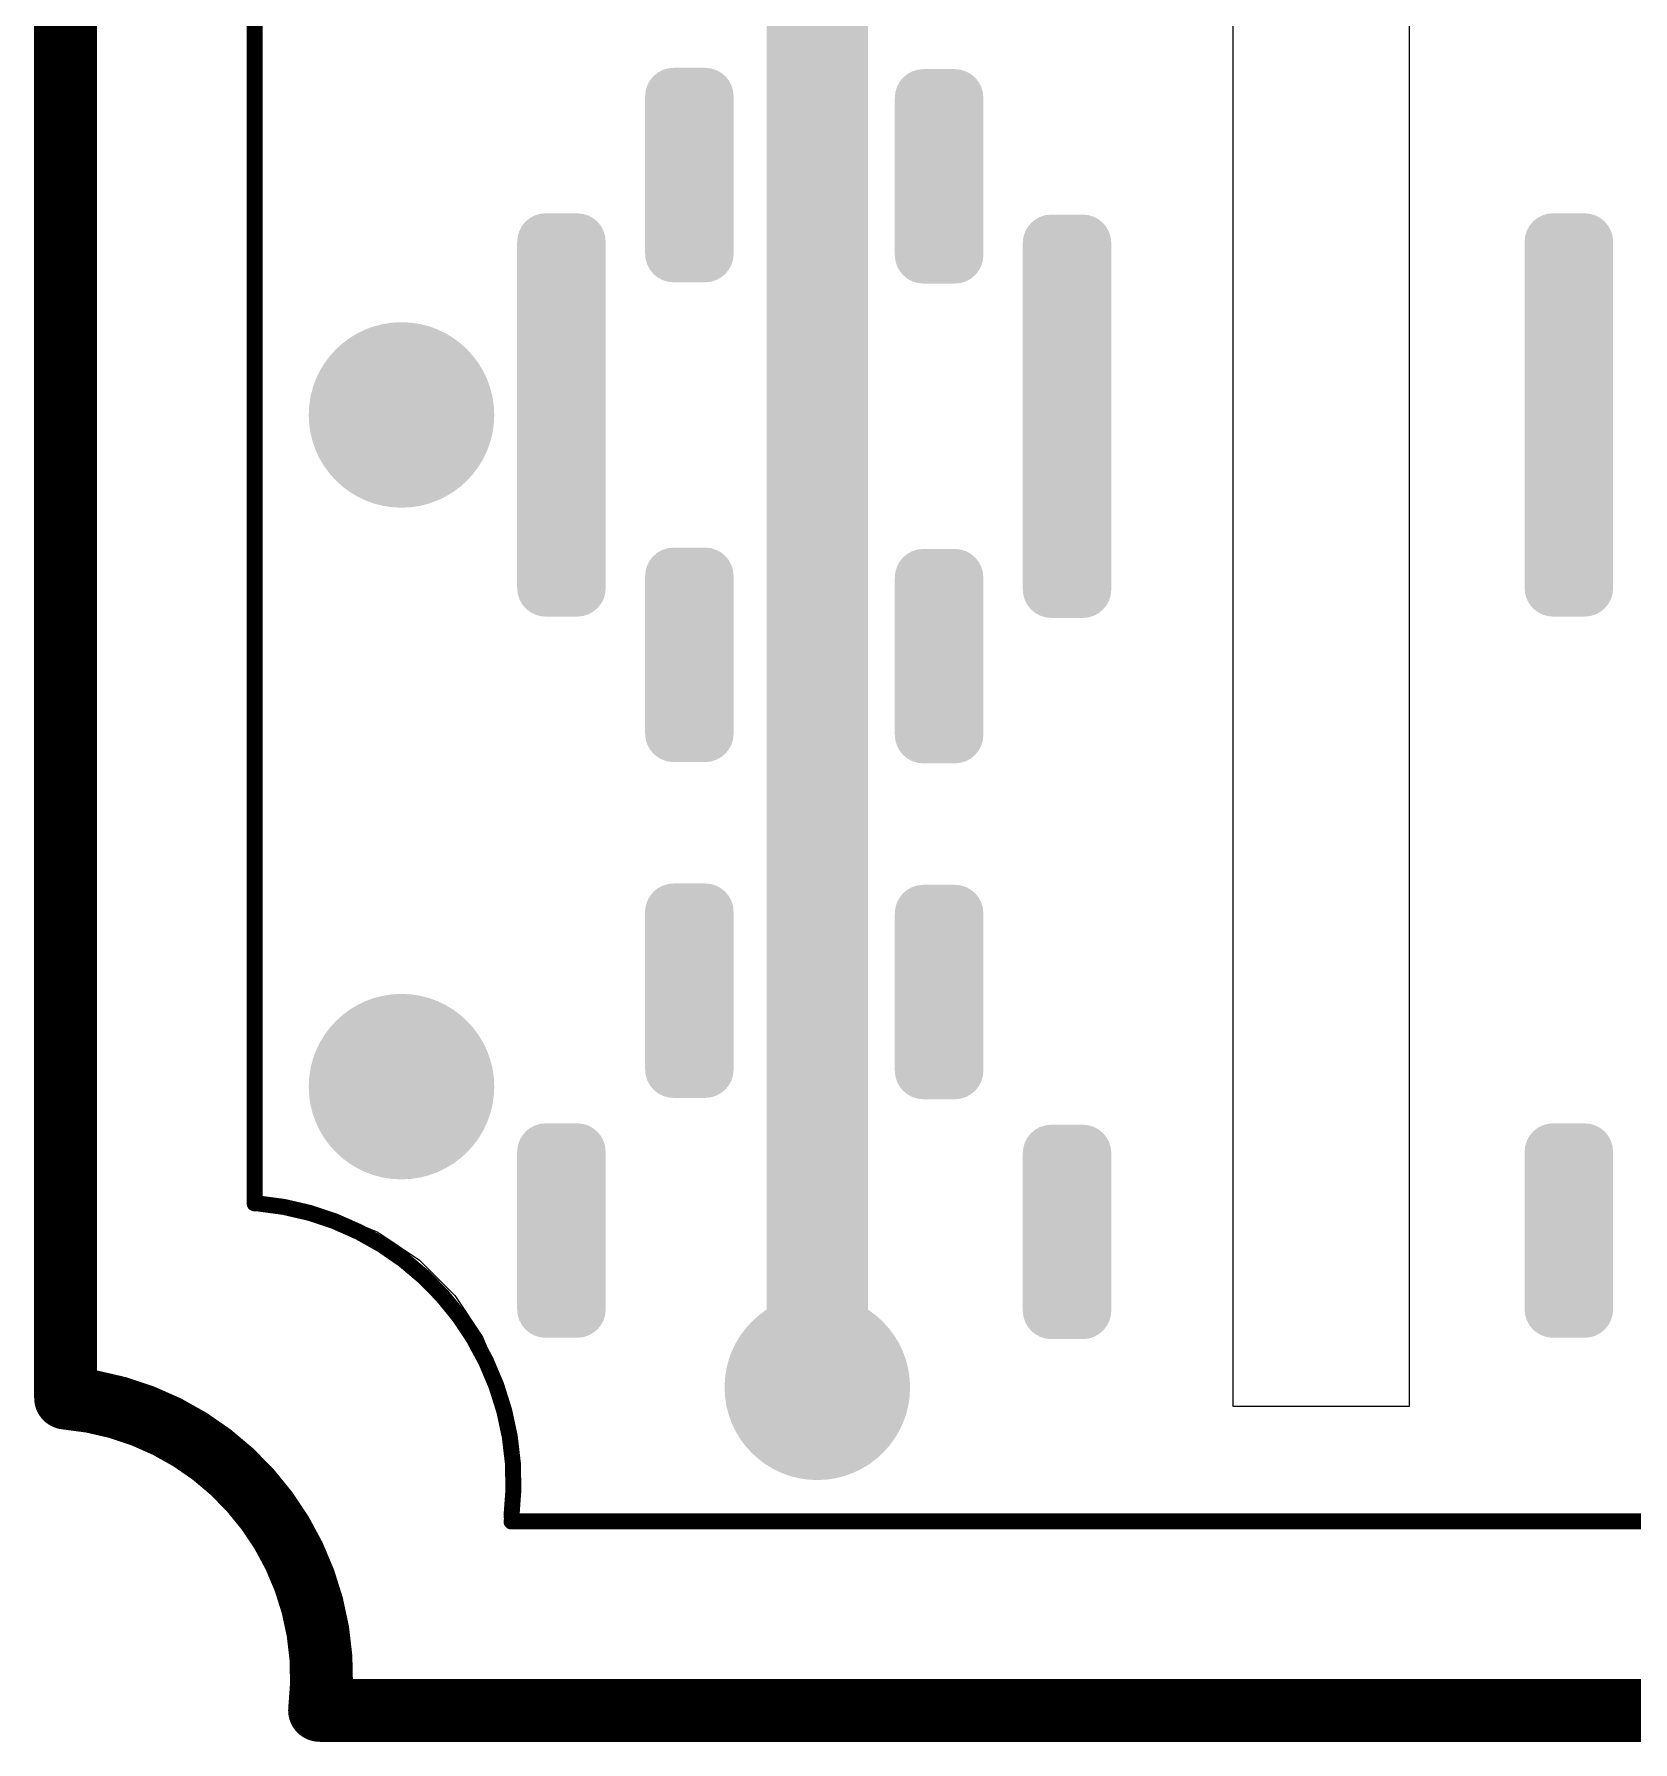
# Model space of a CAD drawing. Header units: inches. Extents: x -0.01 to 3.95, y -0.11 to 1.88.
# Drawn here: x -0.01 to 0.49, y -0.107 to 0.426 of the extents above; entities that cross this region are included whole.
import ezdxf

# ---------------------------------------------------------------- set-up
doc = ezdxf.new("R2010")
doc.units = ezdxf.units.IN
doc.header["$MEASUREMENT"] = 0
for name, color, linetype in [('Board Outline', 216, 'Continuous'), ('Bottom Layer', 5, 'Continuous'), ('Bottom Solder', 6, 'Continuous'), ('Top Layer', 1, 'Continuous'), ('Top Overlay', 2, 'Continuous'), ('Top Paste', 8, 'Continuous'), ('Top Solder', 216, 'Continuous'), ('Via Holes', 16, 'Continuous')]:
    doc.layers.add(name, color=color, linetype=linetype)

msp = doc.modelspace()

# ---------------------------------------------------------------- hatches: boundary and pattern name
at = {"layer": 'Bottom Layer'}
h = msp.add_hatch(color=5, dxfattribs=at)
edge = h.paths.add_edge_path()
edge.add_arc((0.105, 0.30736), 0.025, 0, 360)
h = msp.add_hatch(color=5, dxfattribs=at)
edge = h.paths.add_edge_path()
edge.add_arc((0.105, 0.09736), 0.025, 0, 360)
h = msp.add_hatch(color=5, dxfattribs=at)
edge = h.paths.add_edge_path()
edge.add_arc((0.235, 0.00336), 0.025, 0, 360)
at = {"layer": 'Bottom Solder'}
h = msp.add_hatch(color=6, dxfattribs=at)
edge = h.paths.add_edge_path()
edge.add_arc((0.105, 0.30736), 0.029, 0, 360)
h = msp.add_hatch(color=6, dxfattribs=at)
edge = h.paths.add_edge_path()
edge.add_arc((0.105, 0.09736), 0.029, 0, 360)
h = msp.add_hatch(color=6, dxfattribs=at)
edge = h.paths.add_edge_path()
edge.add_arc((0.235, 0.00336), 0.029, 0, 360)
at = {"layer": 'Top Layer'}
h = msp.add_hatch(color=1, dxfattribs=at)
edge = h.paths.add_edge_path()
edge.add_arc((0.22909, 1.70551), 0.00591, 90, 180)
edge.add_line((0.22319, 1.70551), (0.22319, 0.00472))
edge.add_arc((0.22909, 0.00472), 0.00591, 180, 270)
edge.add_line((0.22909, -0.00118), (0.24091, -0.00118))
edge.add_arc((0.24091, 0.00472), 0.00591, 270, 360)
edge.add_line((0.24681, 0.00472), (0.24681, 1.70551))
edge.add_arc((0.24091, 1.70551), 0.00591, 0, 90)
edge.add_line((0.24091, 1.71141), (0.22909, 1.71141))
h = msp.add_hatch(color=1, dxfattribs=at)
edge = h.paths.add_edge_path()
edge.add_arc((0.22909, 1.70551), 0.00591, 90, 180)
edge.add_line((0.22319, 1.70551), (0.22319, 0.00472))
edge.add_arc((0.22909, 0.00472), 0.00591, 180, 270)
edge.add_line((0.22909, -0.00118), (0.24091, -0.00118))
edge.add_arc((0.24091, 0.00472), 0.00591, 270, 360)
edge.add_line((0.24681, 0.00472), (0.24681, 1.70551))
edge.add_arc((0.24091, 1.70551), 0.00591, 0, 90)
edge.add_line((0.24091, 1.71141), (0.22909, 1.71141))
h = msp.add_hatch(color=1, dxfattribs=at)
edge = h.paths.add_edge_path()
edge.add_arc((0.19008, 0.40697), 0.00492, 90, 180)
edge.add_line((0.18516, 0.40697), (0.18516, 0.35775))
edge.add_arc((0.19008, 0.35775), 0.00492, 180, 270)
edge.add_line((0.19008, 0.35283), (0.19992, 0.35283))
edge.add_arc((0.19992, 0.35775), 0.00492, 270, 360)
edge.add_line((0.20484, 0.35775), (0.20484, 0.40697))
edge.add_arc((0.19992, 0.40697), 0.00492, 0, 90)
edge.add_line((0.19992, 0.41189), (0.19008, 0.41189))
h = msp.add_hatch(color=1, dxfattribs=at)
edge = h.paths.add_edge_path()
edge.add_arc((0.19008, 0.40697), 0.00492, 90, 180)
edge.add_line((0.18516, 0.40697), (0.18516, 0.35775))
edge.add_arc((0.19008, 0.35775), 0.00492, 180, 270)
edge.add_line((0.19008, 0.35283), (0.19992, 0.35283))
edge.add_arc((0.19992, 0.35775), 0.00492, 270, 360)
edge.add_line((0.20484, 0.35775), (0.20484, 0.40697))
edge.add_arc((0.19992, 0.40697), 0.00492, 0, 90)
edge.add_line((0.19992, 0.41189), (0.19008, 0.41189))
h = msp.add_hatch(color=1, dxfattribs=at)
edge = h.paths.add_edge_path()
edge.add_arc((0.27799, 0.35734), 0.00492, 270, 360)
edge.add_line((0.28291, 0.35734), (0.28291, 0.40655))
edge.add_arc((0.27799, 0.40655), 0.00492, 0, 90)
edge.add_line((0.27799, 0.41147), (0.26815, 0.41147))
edge.add_arc((0.26815, 0.40655), 0.00492, 90, 180)
edge.add_line((0.26322, 0.40655), (0.26322, 0.35734))
edge.add_arc((0.26815, 0.35734), 0.00492, 180, 270)
edge.add_line((0.26815, 0.35242), (0.27799, 0.35242))
h = msp.add_hatch(color=1, dxfattribs=at)
edge = h.paths.add_edge_path()
edge.add_arc((0.27799, 0.35734), 0.00492, 270, 360)
edge.add_line((0.28291, 0.35734), (0.28291, 0.40655))
edge.add_arc((0.27799, 0.40655), 0.00492, 0, 90)
edge.add_line((0.27799, 0.41147), (0.26815, 0.41147))
edge.add_arc((0.26815, 0.40655), 0.00492, 90, 180)
edge.add_line((0.26322, 0.40655), (0.26322, 0.35734))
edge.add_arc((0.26815, 0.35734), 0.00492, 180, 270)
edge.add_line((0.26815, 0.35242), (0.27799, 0.35242))
h = msp.add_hatch(color=1, dxfattribs=at)
edge = h.paths.add_edge_path()
edge.add_arc((0.15008, 0.36149), 0.00492, 90, 180)
edge.add_line((0.14516, 0.36149), (0.14516, 0.25323))
edge.add_arc((0.15008, 0.25323), 0.00492, 180, 270)
edge.add_line((0.15008, 0.2483), (0.15992, 0.2483))
edge.add_arc((0.15992, 0.25323), 0.00492, 270, 360)
edge.add_line((0.16484, 0.25323), (0.16484, 0.36149))
edge.add_arc((0.15992, 0.36149), 0.00492, 0, 90)
edge.add_line((0.15992, 0.36641), (0.15008, 0.36641))
h = msp.add_hatch(color=1, dxfattribs=at)
edge = h.paths.add_edge_path()
edge.add_arc((0.15008, 0.36149), 0.00492, 90, 180)
edge.add_line((0.14516, 0.36149), (0.14516, 0.25323))
edge.add_arc((0.15008, 0.25323), 0.00492, 180, 270)
edge.add_line((0.15008, 0.2483), (0.15992, 0.2483))
edge.add_arc((0.15992, 0.25323), 0.00492, 270, 360)
edge.add_line((0.16484, 0.25323), (0.16484, 0.36149))
edge.add_arc((0.15992, 0.36149), 0.00492, 0, 90)
edge.add_line((0.15992, 0.36641), (0.15008, 0.36641))
h = msp.add_hatch(color=1, dxfattribs=at)
edge = h.paths.add_edge_path()
edge.add_arc((0.31799, 0.25281), 0.00492, 270, 360)
edge.add_line((0.32291, 0.25281), (0.32291, 0.36108))
edge.add_arc((0.31799, 0.36108), 0.00492, 0, 90)
edge.add_line((0.31799, 0.366), (0.30815, 0.366))
edge.add_arc((0.30815, 0.36108), 0.00492, 90, 180)
edge.add_line((0.30322, 0.36108), (0.30322, 0.25281))
edge.add_arc((0.30815, 0.25281), 0.00492, 180, 270)
edge.add_line((0.30815, 0.24789), (0.31799, 0.24789))
h = msp.add_hatch(color=1, dxfattribs=at)
edge = h.paths.add_edge_path()
edge.add_arc((0.31799, 0.25281), 0.00492, 270, 360)
edge.add_line((0.32291, 0.25281), (0.32291, 0.36108))
edge.add_arc((0.31799, 0.36108), 0.00492, 0, 90)
edge.add_line((0.31799, 0.366), (0.30815, 0.366))
edge.add_arc((0.30815, 0.36108), 0.00492, 90, 180)
edge.add_line((0.30322, 0.36108), (0.30322, 0.25281))
edge.add_arc((0.30815, 0.25281), 0.00492, 180, 270)
edge.add_line((0.30815, 0.24789), (0.31799, 0.24789))
h = msp.add_hatch(color=1, dxfattribs=at)
edge = h.paths.add_edge_path()
edge.add_arc((0.46504, 0.36149), 0.00492, 90, 180)
edge.add_line((0.46012, 0.36149), (0.46012, 0.25323))
edge.add_arc((0.46504, 0.25323), 0.00492, 180, 270)
edge.add_line((0.46504, 0.2483), (0.47488, 0.2483))
edge.add_arc((0.47488, 0.25323), 0.00492, 270, 360)
edge.add_line((0.4798, 0.25323), (0.4798, 0.36149))
edge.add_arc((0.47488, 0.36149), 0.00492, 0, 90)
edge.add_line((0.47488, 0.36641), (0.46504, 0.36641))
h = msp.add_hatch(color=1, dxfattribs=at)
edge = h.paths.add_edge_path()
edge.add_arc((0.105, 0.30736), 0.025, 0, 360)
h = msp.add_hatch(color=1, dxfattribs=at)
edge = h.paths.add_edge_path()
edge.add_arc((0.19008, 0.25697), 0.00492, 90, 180)
edge.add_line((0.18516, 0.25697), (0.18516, 0.20775))
edge.add_arc((0.19008, 0.20775), 0.00492, 180, 270)
edge.add_line((0.19008, 0.20283), (0.19992, 0.20283))
edge.add_arc((0.19992, 0.20775), 0.00492, 270, 360)
edge.add_line((0.20484, 0.20775), (0.20484, 0.25697))
edge.add_arc((0.19992, 0.25697), 0.00492, 0, 90)
edge.add_line((0.19992, 0.26189), (0.19008, 0.26189))
h = msp.add_hatch(color=1, dxfattribs=at)
edge = h.paths.add_edge_path()
edge.add_arc((0.19008, 0.25697), 0.00492, 90, 180)
edge.add_line((0.18516, 0.25697), (0.18516, 0.20775))
edge.add_arc((0.19008, 0.20775), 0.00492, 180, 270)
edge.add_line((0.19008, 0.20283), (0.19992, 0.20283))
edge.add_arc((0.19992, 0.20775), 0.00492, 270, 360)
edge.add_line((0.20484, 0.20775), (0.20484, 0.25697))
edge.add_arc((0.19992, 0.25697), 0.00492, 0, 90)
edge.add_line((0.19992, 0.26189), (0.19008, 0.26189))
h = msp.add_hatch(color=1, dxfattribs=at)
edge = h.paths.add_edge_path()
edge.add_arc((0.27799, 0.20734), 0.00492, 270, 360)
edge.add_line((0.28291, 0.20734), (0.28291, 0.25655))
edge.add_arc((0.27799, 0.25655), 0.00492, 0, 90)
edge.add_line((0.27799, 0.26147), (0.26815, 0.26147))
edge.add_arc((0.26815, 0.25655), 0.00492, 90, 180)
edge.add_line((0.26322, 0.25655), (0.26322, 0.20734))
edge.add_arc((0.26815, 0.20734), 0.00492, 180, 270)
edge.add_line((0.26815, 0.20242), (0.27799, 0.20242))
h = msp.add_hatch(color=1, dxfattribs=at)
edge = h.paths.add_edge_path()
edge.add_arc((0.27799, 0.20734), 0.00492, 270, 360)
edge.add_line((0.28291, 0.20734), (0.28291, 0.25655))
edge.add_arc((0.27799, 0.25655), 0.00492, 0, 90)
edge.add_line((0.27799, 0.26147), (0.26815, 0.26147))
edge.add_arc((0.26815, 0.25655), 0.00492, 90, 180)
edge.add_line((0.26322, 0.25655), (0.26322, 0.20734))
edge.add_arc((0.26815, 0.20734), 0.00492, 180, 270)
edge.add_line((0.26815, 0.20242), (0.27799, 0.20242))
h = msp.add_hatch(color=1, dxfattribs=at)
edge = h.paths.add_edge_path()
edge.add_arc((0.19008, 0.15197), 0.00492, 90, 180)
edge.add_line((0.18516, 0.15197), (0.18516, 0.10275))
edge.add_arc((0.19008, 0.10275), 0.00492, 180, 270)
edge.add_line((0.19008, 0.09783), (0.19992, 0.09783))
edge.add_arc((0.19992, 0.10275), 0.00492, 270, 360)
edge.add_line((0.20484, 0.10275), (0.20484, 0.15197))
edge.add_arc((0.19992, 0.15197), 0.00492, 0, 90)
edge.add_line((0.19992, 0.15689), (0.19008, 0.15689))
h = msp.add_hatch(color=1, dxfattribs=at)
edge = h.paths.add_edge_path()
edge.add_arc((0.19008, 0.15197), 0.00492, 90, 180)
edge.add_line((0.18516, 0.15197), (0.18516, 0.10275))
edge.add_arc((0.19008, 0.10275), 0.00492, 180, 270)
edge.add_line((0.19008, 0.09783), (0.19992, 0.09783))
edge.add_arc((0.19992, 0.10275), 0.00492, 270, 360)
edge.add_line((0.20484, 0.10275), (0.20484, 0.15197))
edge.add_arc((0.19992, 0.15197), 0.00492, 0, 90)
edge.add_line((0.19992, 0.15689), (0.19008, 0.15689))
h = msp.add_hatch(color=1, dxfattribs=at)
edge = h.paths.add_edge_path()
edge.add_arc((0.27799, 0.10234), 0.00492, 270, 360)
edge.add_line((0.28291, 0.10234), (0.28291, 0.15155))
edge.add_arc((0.27799, 0.15155), 0.00492, 0, 90)
edge.add_line((0.27799, 0.15647), (0.26815, 0.15647))
edge.add_arc((0.26815, 0.15155), 0.00492, 90, 180)
edge.add_line((0.26322, 0.15155), (0.26322, 0.10234))
edge.add_arc((0.26815, 0.10234), 0.00492, 180, 270)
edge.add_line((0.26815, 0.09742), (0.27799, 0.09742))
h = msp.add_hatch(color=1, dxfattribs=at)
edge = h.paths.add_edge_path()
edge.add_arc((0.27799, 0.10234), 0.00492, 270, 360)
edge.add_line((0.28291, 0.10234), (0.28291, 0.15155))
edge.add_arc((0.27799, 0.15155), 0.00492, 0, 90)
edge.add_line((0.27799, 0.15647), (0.26815, 0.15647))
edge.add_arc((0.26815, 0.15155), 0.00492, 90, 180)
edge.add_line((0.26322, 0.15155), (0.26322, 0.10234))
edge.add_arc((0.26815, 0.10234), 0.00492, 180, 270)
edge.add_line((0.26815, 0.09742), (0.27799, 0.09742))
h = msp.add_hatch(color=1, dxfattribs=at)
edge = h.paths.add_edge_path()
edge.add_arc((0.105, 0.09736), 0.025, 0, 360)
h = msp.add_hatch(color=1, dxfattribs=at)
edge = h.paths.add_edge_path()
edge.add_arc((0.15008, 0.07697), 0.00492, 90, 180)
edge.add_line((0.14516, 0.07697), (0.14516, 0.02775))
edge.add_arc((0.15008, 0.02775), 0.00492, 180, 270)
edge.add_line((0.15008, 0.02283), (0.15992, 0.02283))
edge.add_arc((0.15992, 0.02775), 0.00492, 270, 360)
edge.add_line((0.16484, 0.02775), (0.16484, 0.07697))
edge.add_arc((0.15992, 0.07697), 0.00492, 0, 90)
edge.add_line((0.15992, 0.08189), (0.15008, 0.08189))
h = msp.add_hatch(color=1, dxfattribs=at)
edge = h.paths.add_edge_path()
edge.add_arc((0.15008, 0.07697), 0.00492, 90, 180)
edge.add_line((0.14516, 0.07697), (0.14516, 0.02775))
edge.add_arc((0.15008, 0.02775), 0.00492, 180, 270)
edge.add_line((0.15008, 0.02283), (0.15992, 0.02283))
edge.add_arc((0.15992, 0.02775), 0.00492, 270, 360)
edge.add_line((0.16484, 0.02775), (0.16484, 0.07697))
edge.add_arc((0.15992, 0.07697), 0.00492, 0, 90)
edge.add_line((0.15992, 0.08189), (0.15008, 0.08189))
h = msp.add_hatch(color=1, dxfattribs=at)
edge = h.paths.add_edge_path()
edge.add_arc((0.31799, 0.02734), 0.00492, 270, 360)
edge.add_line((0.32291, 0.02734), (0.32291, 0.07655))
edge.add_arc((0.31799, 0.07655), 0.00492, 0, 90)
edge.add_line((0.31799, 0.08147), (0.30815, 0.08147))
edge.add_arc((0.30815, 0.07655), 0.00492, 90, 180)
edge.add_line((0.30322, 0.07655), (0.30322, 0.02734))
edge.add_arc((0.30815, 0.02734), 0.00492, 180, 270)
edge.add_line((0.30815, 0.02242), (0.31799, 0.02242))
h = msp.add_hatch(color=1, dxfattribs=at)
edge = h.paths.add_edge_path()
edge.add_arc((0.31799, 0.02734), 0.00492, 270, 360)
edge.add_line((0.32291, 0.02734), (0.32291, 0.07655))
edge.add_arc((0.31799, 0.07655), 0.00492, 0, 90)
edge.add_line((0.31799, 0.08147), (0.30815, 0.08147))
edge.add_arc((0.30815, 0.07655), 0.00492, 90, 180)
edge.add_line((0.30322, 0.07655), (0.30322, 0.02734))
edge.add_arc((0.30815, 0.02734), 0.00492, 180, 270)
edge.add_line((0.30815, 0.02242), (0.31799, 0.02242))
h = msp.add_hatch(color=1, dxfattribs=at)
edge = h.paths.add_edge_path()
edge.add_arc((0.46504, 0.07697), 0.00492, 90, 180)
edge.add_line((0.46012, 0.07697), (0.46012, 0.02775))
edge.add_arc((0.46504, 0.02775), 0.00492, 180, 270)
edge.add_line((0.46504, 0.02283), (0.47488, 0.02283))
edge.add_arc((0.47488, 0.02775), 0.00492, 270, 360)
edge.add_line((0.4798, 0.02775), (0.4798, 0.07697))
edge.add_arc((0.47488, 0.07697), 0.00492, 0, 90)
edge.add_line((0.47488, 0.08189), (0.46504, 0.08189))
h = msp.add_hatch(color=1, dxfattribs=at)
edge = h.paths.add_edge_path()
edge.add_arc((0.235, 0.00336), 0.025, 0, 360)
at = {"layer": 'Top Paste'}
h = msp.add_hatch(color=8, dxfattribs=at)
edge = h.paths.add_edge_path()
edge.add_arc((0.22909, 1.70551), 0.00591, 90, 180)
edge.add_line((0.22319, 1.70551), (0.22319, 0.00472))
edge.add_arc((0.22909, 0.00472), 0.00591, 180, 270)
edge.add_line((0.22909, -0.00118), (0.24091, -0.00118))
edge.add_arc((0.24091, 0.00472), 0.00591, 270, 360)
edge.add_line((0.24681, 0.00472), (0.24681, 1.70551))
edge.add_arc((0.24091, 1.70551), 0.00591, 0, 90)
edge.add_line((0.24091, 1.71141), (0.22909, 1.71141))
h = msp.add_hatch(color=8, dxfattribs=at)
edge = h.paths.add_edge_path()
edge.add_arc((0.22909, 1.70551), 0.00591, 90, 180)
edge.add_line((0.22319, 1.70551), (0.22319, 0.00472))
edge.add_arc((0.22909, 0.00472), 0.00591, 180, 270)
edge.add_line((0.22909, -0.00118), (0.24091, -0.00118))
edge.add_arc((0.24091, 0.00472), 0.00591, 270, 360)
edge.add_line((0.24681, 0.00472), (0.24681, 1.70551))
edge.add_arc((0.24091, 1.70551), 0.00591, 0, 90)
edge.add_line((0.24091, 1.71141), (0.22909, 1.71141))
h = msp.add_hatch(color=8, dxfattribs=at)
edge = h.paths.add_edge_path()
edge.add_arc((0.19008, 0.40697), 0.00492, 90, 180)
edge.add_line((0.18516, 0.40697), (0.18516, 0.35775))
edge.add_arc((0.19008, 0.35775), 0.00492, 180, 270)
edge.add_line((0.19008, 0.35283), (0.19992, 0.35283))
edge.add_arc((0.19992, 0.35775), 0.00492, 270, 360)
edge.add_line((0.20484, 0.35775), (0.20484, 0.40697))
edge.add_arc((0.19992, 0.40697), 0.00492, 0, 90)
edge.add_line((0.19992, 0.41189), (0.19008, 0.41189))
h = msp.add_hatch(color=8, dxfattribs=at)
edge = h.paths.add_edge_path()
edge.add_arc((0.19008, 0.40697), 0.00492, 90, 180)
edge.add_line((0.18516, 0.40697), (0.18516, 0.35775))
edge.add_arc((0.19008, 0.35775), 0.00492, 180, 270)
edge.add_line((0.19008, 0.35283), (0.19992, 0.35283))
edge.add_arc((0.19992, 0.35775), 0.00492, 270, 360)
edge.add_line((0.20484, 0.35775), (0.20484, 0.40697))
edge.add_arc((0.19992, 0.40697), 0.00492, 0, 90)
edge.add_line((0.19992, 0.41189), (0.19008, 0.41189))
h = msp.add_hatch(color=8, dxfattribs=at)
edge = h.paths.add_edge_path()
edge.add_arc((0.27799, 0.35734), 0.00492, 270, 360)
edge.add_line((0.28291, 0.35734), (0.28291, 0.40655))
edge.add_arc((0.27799, 0.40655), 0.00492, 0, 90)
edge.add_line((0.27799, 0.41147), (0.26815, 0.41147))
edge.add_arc((0.26815, 0.40655), 0.00492, 90, 180)
edge.add_line((0.26322, 0.40655), (0.26322, 0.35734))
edge.add_arc((0.26815, 0.35734), 0.00492, 180, 270)
edge.add_line((0.26815, 0.35242), (0.27799, 0.35242))
h = msp.add_hatch(color=8, dxfattribs=at)
edge = h.paths.add_edge_path()
edge.add_arc((0.27799, 0.35734), 0.00492, 270, 360)
edge.add_line((0.28291, 0.35734), (0.28291, 0.40655))
edge.add_arc((0.27799, 0.40655), 0.00492, 0, 90)
edge.add_line((0.27799, 0.41147), (0.26815, 0.41147))
edge.add_arc((0.26815, 0.40655), 0.00492, 90, 180)
edge.add_line((0.26322, 0.40655), (0.26322, 0.35734))
edge.add_arc((0.26815, 0.35734), 0.00492, 180, 270)
edge.add_line((0.26815, 0.35242), (0.27799, 0.35242))
h = msp.add_hatch(color=8, dxfattribs=at)
edge = h.paths.add_edge_path()
edge.add_arc((0.15008, 0.36149), 0.00492, 90, 180)
edge.add_line((0.14516, 0.36149), (0.14516, 0.25323))
edge.add_arc((0.15008, 0.25323), 0.00492, 180, 270)
edge.add_line((0.15008, 0.2483), (0.15992, 0.2483))
edge.add_arc((0.15992, 0.25323), 0.00492, 270, 360)
edge.add_line((0.16484, 0.25323), (0.16484, 0.36149))
edge.add_arc((0.15992, 0.36149), 0.00492, 0, 90)
edge.add_line((0.15992, 0.36641), (0.15008, 0.36641))
h = msp.add_hatch(color=8, dxfattribs=at)
edge = h.paths.add_edge_path()
edge.add_arc((0.15008, 0.36149), 0.00492, 90, 180)
edge.add_line((0.14516, 0.36149), (0.14516, 0.25323))
edge.add_arc((0.15008, 0.25323), 0.00492, 180, 270)
edge.add_line((0.15008, 0.2483), (0.15992, 0.2483))
edge.add_arc((0.15992, 0.25323), 0.00492, 270, 360)
edge.add_line((0.16484, 0.25323), (0.16484, 0.36149))
edge.add_arc((0.15992, 0.36149), 0.00492, 0, 90)
edge.add_line((0.15992, 0.36641), (0.15008, 0.36641))
h = msp.add_hatch(color=8, dxfattribs=at)
edge = h.paths.add_edge_path()
edge.add_arc((0.31799, 0.25281), 0.00492, 270, 360)
edge.add_line((0.32291, 0.25281), (0.32291, 0.36108))
edge.add_arc((0.31799, 0.36108), 0.00492, 0, 90)
edge.add_line((0.31799, 0.366), (0.30815, 0.366))
edge.add_arc((0.30815, 0.36108), 0.00492, 90, 180)
edge.add_line((0.30322, 0.36108), (0.30322, 0.25281))
edge.add_arc((0.30815, 0.25281), 0.00492, 180, 270)
edge.add_line((0.30815, 0.24789), (0.31799, 0.24789))
h = msp.add_hatch(color=8, dxfattribs=at)
edge = h.paths.add_edge_path()
edge.add_arc((0.31799, 0.25281), 0.00492, 270, 360)
edge.add_line((0.32291, 0.25281), (0.32291, 0.36108))
edge.add_arc((0.31799, 0.36108), 0.00492, 0, 90)
edge.add_line((0.31799, 0.366), (0.30815, 0.366))
edge.add_arc((0.30815, 0.36108), 0.00492, 90, 180)
edge.add_line((0.30322, 0.36108), (0.30322, 0.25281))
edge.add_arc((0.30815, 0.25281), 0.00492, 180, 270)
edge.add_line((0.30815, 0.24789), (0.31799, 0.24789))
h = msp.add_hatch(color=8, dxfattribs=at)
edge = h.paths.add_edge_path()
edge.add_arc((0.46504, 0.36149), 0.00492, 90, 180)
edge.add_line((0.46012, 0.36149), (0.46012, 0.25323))
edge.add_arc((0.46504, 0.25323), 0.00492, 180, 270)
edge.add_line((0.46504, 0.2483), (0.47488, 0.2483))
edge.add_arc((0.47488, 0.25323), 0.00492, 270, 360)
edge.add_line((0.4798, 0.25323), (0.4798, 0.36149))
edge.add_arc((0.47488, 0.36149), 0.00492, 0, 90)
edge.add_line((0.47488, 0.36641), (0.46504, 0.36641))
h = msp.add_hatch(color=8, dxfattribs=at)
edge = h.paths.add_edge_path()
edge.add_arc((0.19008, 0.25697), 0.00492, 90, 180)
edge.add_line((0.18516, 0.25697), (0.18516, 0.20775))
edge.add_arc((0.19008, 0.20775), 0.00492, 180, 270)
edge.add_line((0.19008, 0.20283), (0.19992, 0.20283))
edge.add_arc((0.19992, 0.20775), 0.00492, 270, 360)
edge.add_line((0.20484, 0.20775), (0.20484, 0.25697))
edge.add_arc((0.19992, 0.25697), 0.00492, 0, 90)
edge.add_line((0.19992, 0.26189), (0.19008, 0.26189))
h = msp.add_hatch(color=8, dxfattribs=at)
edge = h.paths.add_edge_path()
edge.add_arc((0.19008, 0.25697), 0.00492, 90, 180)
edge.add_line((0.18516, 0.25697), (0.18516, 0.20775))
edge.add_arc((0.19008, 0.20775), 0.00492, 180, 270)
edge.add_line((0.19008, 0.20283), (0.19992, 0.20283))
edge.add_arc((0.19992, 0.20775), 0.00492, 270, 360)
edge.add_line((0.20484, 0.20775), (0.20484, 0.25697))
edge.add_arc((0.19992, 0.25697), 0.00492, 0, 90)
edge.add_line((0.19992, 0.26189), (0.19008, 0.26189))
h = msp.add_hatch(color=8, dxfattribs=at)
edge = h.paths.add_edge_path()
edge.add_arc((0.27799, 0.20734), 0.00492, 270, 360)
edge.add_line((0.28291, 0.20734), (0.28291, 0.25655))
edge.add_arc((0.27799, 0.25655), 0.00492, 0, 90)
edge.add_line((0.27799, 0.26147), (0.26815, 0.26147))
edge.add_arc((0.26815, 0.25655), 0.00492, 90, 180)
edge.add_line((0.26322, 0.25655), (0.26322, 0.20734))
edge.add_arc((0.26815, 0.20734), 0.00492, 180, 270)
edge.add_line((0.26815, 0.20242), (0.27799, 0.20242))
h = msp.add_hatch(color=8, dxfattribs=at)
edge = h.paths.add_edge_path()
edge.add_arc((0.27799, 0.20734), 0.00492, 270, 360)
edge.add_line((0.28291, 0.20734), (0.28291, 0.25655))
edge.add_arc((0.27799, 0.25655), 0.00492, 0, 90)
edge.add_line((0.27799, 0.26147), (0.26815, 0.26147))
edge.add_arc((0.26815, 0.25655), 0.00492, 90, 180)
edge.add_line((0.26322, 0.25655), (0.26322, 0.20734))
edge.add_arc((0.26815, 0.20734), 0.00492, 180, 270)
edge.add_line((0.26815, 0.20242), (0.27799, 0.20242))
h = msp.add_hatch(color=8, dxfattribs=at)
edge = h.paths.add_edge_path()
edge.add_arc((0.19008, 0.15197), 0.00492, 90, 180)
edge.add_line((0.18516, 0.15197), (0.18516, 0.10275))
edge.add_arc((0.19008, 0.10275), 0.00492, 180, 270)
edge.add_line((0.19008, 0.09783), (0.19992, 0.09783))
edge.add_arc((0.19992, 0.10275), 0.00492, 270, 360)
edge.add_line((0.20484, 0.10275), (0.20484, 0.15197))
edge.add_arc((0.19992, 0.15197), 0.00492, 0, 90)
edge.add_line((0.19992, 0.15689), (0.19008, 0.15689))
h = msp.add_hatch(color=8, dxfattribs=at)
edge = h.paths.add_edge_path()
edge.add_arc((0.19008, 0.15197), 0.00492, 90, 180)
edge.add_line((0.18516, 0.15197), (0.18516, 0.10275))
edge.add_arc((0.19008, 0.10275), 0.00492, 180, 270)
edge.add_line((0.19008, 0.09783), (0.19992, 0.09783))
edge.add_arc((0.19992, 0.10275), 0.00492, 270, 360)
edge.add_line((0.20484, 0.10275), (0.20484, 0.15197))
edge.add_arc((0.19992, 0.15197), 0.00492, 0, 90)
edge.add_line((0.19992, 0.15689), (0.19008, 0.15689))
h = msp.add_hatch(color=8, dxfattribs=at)
edge = h.paths.add_edge_path()
edge.add_arc((0.27799, 0.10234), 0.00492, 270, 360)
edge.add_line((0.28291, 0.10234), (0.28291, 0.15155))
edge.add_arc((0.27799, 0.15155), 0.00492, 0, 90)
edge.add_line((0.27799, 0.15647), (0.26815, 0.15647))
edge.add_arc((0.26815, 0.15155), 0.00492, 90, 180)
edge.add_line((0.26322, 0.15155), (0.26322, 0.10234))
edge.add_arc((0.26815, 0.10234), 0.00492, 180, 270)
edge.add_line((0.26815, 0.09742), (0.27799, 0.09742))
h = msp.add_hatch(color=8, dxfattribs=at)
edge = h.paths.add_edge_path()
edge.add_arc((0.27799, 0.10234), 0.00492, 270, 360)
edge.add_line((0.28291, 0.10234), (0.28291, 0.15155))
edge.add_arc((0.27799, 0.15155), 0.00492, 0, 90)
edge.add_line((0.27799, 0.15647), (0.26815, 0.15647))
edge.add_arc((0.26815, 0.15155), 0.00492, 90, 180)
edge.add_line((0.26322, 0.15155), (0.26322, 0.10234))
edge.add_arc((0.26815, 0.10234), 0.00492, 180, 270)
edge.add_line((0.26815, 0.09742), (0.27799, 0.09742))
h = msp.add_hatch(color=8, dxfattribs=at)
edge = h.paths.add_edge_path()
edge.add_arc((0.15008, 0.07697), 0.00492, 90, 180)
edge.add_line((0.14516, 0.07697), (0.14516, 0.02775))
edge.add_arc((0.15008, 0.02775), 0.00492, 180, 270)
edge.add_line((0.15008, 0.02283), (0.15992, 0.02283))
edge.add_arc((0.15992, 0.02775), 0.00492, 270, 360)
edge.add_line((0.16484, 0.02775), (0.16484, 0.07697))
edge.add_arc((0.15992, 0.07697), 0.00492, 0, 90)
edge.add_line((0.15992, 0.08189), (0.15008, 0.08189))
h = msp.add_hatch(color=8, dxfattribs=at)
edge = h.paths.add_edge_path()
edge.add_arc((0.15008, 0.07697), 0.00492, 90, 180)
edge.add_line((0.14516, 0.07697), (0.14516, 0.02775))
edge.add_arc((0.15008, 0.02775), 0.00492, 180, 270)
edge.add_line((0.15008, 0.02283), (0.15992, 0.02283))
edge.add_arc((0.15992, 0.02775), 0.00492, 270, 360)
edge.add_line((0.16484, 0.02775), (0.16484, 0.07697))
edge.add_arc((0.15992, 0.07697), 0.00492, 0, 90)
edge.add_line((0.15992, 0.08189), (0.15008, 0.08189))
h = msp.add_hatch(color=8, dxfattribs=at)
edge = h.paths.add_edge_path()
edge.add_arc((0.31799, 0.02734), 0.00492, 270, 360)
edge.add_line((0.32291, 0.02734), (0.32291, 0.07655))
edge.add_arc((0.31799, 0.07655), 0.00492, 0, 90)
edge.add_line((0.31799, 0.08147), (0.30815, 0.08147))
edge.add_arc((0.30815, 0.07655), 0.00492, 90, 180)
edge.add_line((0.30322, 0.07655), (0.30322, 0.02734))
edge.add_arc((0.30815, 0.02734), 0.00492, 180, 270)
edge.add_line((0.30815, 0.02242), (0.31799, 0.02242))
h = msp.add_hatch(color=8, dxfattribs=at)
edge = h.paths.add_edge_path()
edge.add_arc((0.31799, 0.02734), 0.00492, 270, 360)
edge.add_line((0.32291, 0.02734), (0.32291, 0.07655))
edge.add_arc((0.31799, 0.07655), 0.00492, 0, 90)
edge.add_line((0.31799, 0.08147), (0.30815, 0.08147))
edge.add_arc((0.30815, 0.07655), 0.00492, 90, 180)
edge.add_line((0.30322, 0.07655), (0.30322, 0.02734))
edge.add_arc((0.30815, 0.02734), 0.00492, 180, 270)
edge.add_line((0.30815, 0.02242), (0.31799, 0.02242))
h = msp.add_hatch(color=8, dxfattribs=at)
edge = h.paths.add_edge_path()
edge.add_arc((0.46504, 0.07697), 0.00492, 90, 180)
edge.add_line((0.46012, 0.07697), (0.46012, 0.02775))
edge.add_arc((0.46504, 0.02775), 0.00492, 180, 270)
edge.add_line((0.46504, 0.02283), (0.47488, 0.02283))
edge.add_arc((0.47488, 0.02775), 0.00492, 270, 360)
edge.add_line((0.4798, 0.02775), (0.4798, 0.07697))
edge.add_arc((0.47488, 0.07697), 0.00492, 0, 90)
edge.add_line((0.47488, 0.08189), (0.46504, 0.08189))
at = {"layer": 'Top Solder'}
h = msp.add_hatch(color=216, dxfattribs=at)
edge = h.paths.add_edge_path()
edge.add_arc((0.22909, 1.70551), 0.00991, 90, 180)
edge.add_line((0.21919, 1.70551), (0.21919, 0.00472))
edge.add_arc((0.22909, 0.00472), 0.00991, 180, 270)
edge.add_line((0.22909, -0.00518), (0.24091, -0.00518))
edge.add_arc((0.24091, 0.00472), 0.00991, 270, 360)
edge.add_line((0.25081, 0.00472), (0.25081, 1.70551))
edge.add_arc((0.24091, 1.70551), 0.00991, 0, 90)
edge.add_line((0.24091, 1.71541), (0.22909, 1.71541))
h = msp.add_hatch(color=216, dxfattribs=at)
edge = h.paths.add_edge_path()
edge.add_arc((0.22909, 1.70551), 0.00991, 90, 180)
edge.add_line((0.21919, 1.70551), (0.21919, 0.00472))
edge.add_arc((0.22909, 0.00472), 0.00991, 180, 270)
edge.add_line((0.22909, -0.00518), (0.24091, -0.00518))
edge.add_arc((0.24091, 0.00472), 0.00991, 270, 360)
edge.add_line((0.25081, 0.00472), (0.25081, 1.70551))
edge.add_arc((0.24091, 1.70551), 0.00991, 0, 90)
edge.add_line((0.24091, 1.71541), (0.22909, 1.71541))
h = msp.add_hatch(color=216, dxfattribs=at)
edge = h.paths.add_edge_path()
edge.add_arc((0.19008, 0.40697), 0.00892, 90, 180)
edge.add_line((0.18116, 0.40697), (0.18116, 0.35775))
edge.add_arc((0.19008, 0.35775), 0.00892, 180, 270)
edge.add_line((0.19008, 0.34883), (0.19992, 0.34883))
edge.add_arc((0.19992, 0.35775), 0.00892, 270, 360)
edge.add_line((0.20884, 0.35775), (0.20884, 0.40697))
edge.add_arc((0.19992, 0.40697), 0.00892, 0, 90)
edge.add_line((0.19992, 0.41589), (0.19008, 0.41589))
h = msp.add_hatch(color=216, dxfattribs=at)
edge = h.paths.add_edge_path()
edge.add_arc((0.19008, 0.40697), 0.00892, 90, 180)
edge.add_line((0.18116, 0.40697), (0.18116, 0.35775))
edge.add_arc((0.19008, 0.35775), 0.00892, 180, 270)
edge.add_line((0.19008, 0.34883), (0.19992, 0.34883))
edge.add_arc((0.19992, 0.35775), 0.00892, 270, 360)
edge.add_line((0.20884, 0.35775), (0.20884, 0.40697))
edge.add_arc((0.19992, 0.40697), 0.00892, 0, 90)
edge.add_line((0.19992, 0.41589), (0.19008, 0.41589))
h = msp.add_hatch(color=216, dxfattribs=at)
edge = h.paths.add_edge_path()
edge.add_arc((0.27799, 0.35734), 0.00892, 270, 360)
edge.add_line((0.28691, 0.35734), (0.28691, 0.40655))
edge.add_arc((0.27799, 0.40655), 0.00892, 0, 90)
edge.add_line((0.27799, 0.41547), (0.26815, 0.41547))
edge.add_arc((0.26815, 0.40655), 0.00892, 90, 180)
edge.add_line((0.25922, 0.40655), (0.25922, 0.35734))
edge.add_arc((0.26815, 0.35734), 0.00892, 180, 270)
edge.add_line((0.26815, 0.34842), (0.27799, 0.34842))
h = msp.add_hatch(color=216, dxfattribs=at)
edge = h.paths.add_edge_path()
edge.add_arc((0.27799, 0.35734), 0.00892, 270, 360)
edge.add_line((0.28691, 0.35734), (0.28691, 0.40655))
edge.add_arc((0.27799, 0.40655), 0.00892, 0, 90)
edge.add_line((0.27799, 0.41547), (0.26815, 0.41547))
edge.add_arc((0.26815, 0.40655), 0.00892, 90, 180)
edge.add_line((0.25922, 0.40655), (0.25922, 0.35734))
edge.add_arc((0.26815, 0.35734), 0.00892, 180, 270)
edge.add_line((0.26815, 0.34842), (0.27799, 0.34842))
h = msp.add_hatch(color=216, dxfattribs=at)
edge = h.paths.add_edge_path()
edge.add_arc((0.15008, 0.36149), 0.00892, 90, 180)
edge.add_line((0.14116, 0.36149), (0.14116, 0.25323))
edge.add_arc((0.15008, 0.25323), 0.00892, 180, 270)
edge.add_line((0.15008, 0.2443), (0.15992, 0.2443))
edge.add_arc((0.15992, 0.25323), 0.00892, 270, 360)
edge.add_line((0.16884, 0.25323), (0.16884, 0.36149))
edge.add_arc((0.15992, 0.36149), 0.00892, 0, 90)
edge.add_line((0.15992, 0.37041), (0.15008, 0.37041))
h = msp.add_hatch(color=216, dxfattribs=at)
edge = h.paths.add_edge_path()
edge.add_arc((0.15008, 0.36149), 0.00892, 90, 180)
edge.add_line((0.14116, 0.36149), (0.14116, 0.25323))
edge.add_arc((0.15008, 0.25323), 0.00892, 180, 270)
edge.add_line((0.15008, 0.2443), (0.15992, 0.2443))
edge.add_arc((0.15992, 0.25323), 0.00892, 270, 360)
edge.add_line((0.16884, 0.25323), (0.16884, 0.36149))
edge.add_arc((0.15992, 0.36149), 0.00892, 0, 90)
edge.add_line((0.15992, 0.37041), (0.15008, 0.37041))
h = msp.add_hatch(color=216, dxfattribs=at)
edge = h.paths.add_edge_path()
edge.add_arc((0.31799, 0.25281), 0.00892, 270, 360)
edge.add_line((0.32691, 0.25281), (0.32691, 0.36108))
edge.add_arc((0.31799, 0.36108), 0.00892, 0, 90)
edge.add_line((0.31799, 0.37), (0.30815, 0.37))
edge.add_arc((0.30815, 0.36108), 0.00892, 90, 180)
edge.add_line((0.29922, 0.36108), (0.29922, 0.25281))
edge.add_arc((0.30815, 0.25281), 0.00892, 180, 270)
edge.add_line((0.30815, 0.24389), (0.31799, 0.24389))
h = msp.add_hatch(color=216, dxfattribs=at)
edge = h.paths.add_edge_path()
edge.add_arc((0.31799, 0.25281), 0.00892, 270, 360)
edge.add_line((0.32691, 0.25281), (0.32691, 0.36108))
edge.add_arc((0.31799, 0.36108), 0.00892, 0, 90)
edge.add_line((0.31799, 0.37), (0.30815, 0.37))
edge.add_arc((0.30815, 0.36108), 0.00892, 90, 180)
edge.add_line((0.29922, 0.36108), (0.29922, 0.25281))
edge.add_arc((0.30815, 0.25281), 0.00892, 180, 270)
edge.add_line((0.30815, 0.24389), (0.31799, 0.24389))
h = msp.add_hatch(color=216, dxfattribs=at)
edge = h.paths.add_edge_path()
edge.add_arc((0.46504, 0.36149), 0.00892, 90, 180)
edge.add_line((0.45612, 0.36149), (0.45612, 0.25323))
edge.add_arc((0.46504, 0.25323), 0.00892, 180, 270)
edge.add_line((0.46504, 0.2443), (0.47488, 0.2443))
edge.add_arc((0.47488, 0.25323), 0.00892, 270, 360)
edge.add_line((0.4838, 0.25323), (0.4838, 0.36149))
edge.add_arc((0.47488, 0.36149), 0.00892, 0, 90)
edge.add_line((0.47488, 0.37041), (0.46504, 0.37041))
h = msp.add_hatch(color=216, dxfattribs=at)
edge = h.paths.add_edge_path()
edge.add_arc((0.105, 0.30736), 0.029, 0, 360)
h = msp.add_hatch(color=216, dxfattribs=at)
edge = h.paths.add_edge_path()
edge.add_arc((0.19008, 0.25697), 0.00892, 90, 180)
edge.add_line((0.18116, 0.25697), (0.18116, 0.20775))
edge.add_arc((0.19008, 0.20775), 0.00892, 180, 270)
edge.add_line((0.19008, 0.19883), (0.19992, 0.19883))
edge.add_arc((0.19992, 0.20775), 0.00892, 270, 360)
edge.add_line((0.20884, 0.20775), (0.20884, 0.25697))
edge.add_arc((0.19992, 0.25697), 0.00892, 0, 90)
edge.add_line((0.19992, 0.26589), (0.19008, 0.26589))
h = msp.add_hatch(color=216, dxfattribs=at)
edge = h.paths.add_edge_path()
edge.add_arc((0.19008, 0.25697), 0.00892, 90, 180)
edge.add_line((0.18116, 0.25697), (0.18116, 0.20775))
edge.add_arc((0.19008, 0.20775), 0.00892, 180, 270)
edge.add_line((0.19008, 0.19883), (0.19992, 0.19883))
edge.add_arc((0.19992, 0.20775), 0.00892, 270, 360)
edge.add_line((0.20884, 0.20775), (0.20884, 0.25697))
edge.add_arc((0.19992, 0.25697), 0.00892, 0, 90)
edge.add_line((0.19992, 0.26589), (0.19008, 0.26589))
h = msp.add_hatch(color=216, dxfattribs=at)
edge = h.paths.add_edge_path()
edge.add_arc((0.27799, 0.20734), 0.00892, 270, 360)
edge.add_line((0.28691, 0.20734), (0.28691, 0.25655))
edge.add_arc((0.27799, 0.25655), 0.00892, 0, 90)
edge.add_line((0.27799, 0.26547), (0.26815, 0.26547))
edge.add_arc((0.26815, 0.25655), 0.00892, 90, 180)
edge.add_line((0.25922, 0.25655), (0.25922, 0.20734))
edge.add_arc((0.26815, 0.20734), 0.00892, 180, 270)
edge.add_line((0.26815, 0.19842), (0.27799, 0.19842))
h = msp.add_hatch(color=216, dxfattribs=at)
edge = h.paths.add_edge_path()
edge.add_arc((0.27799, 0.20734), 0.00892, 270, 360)
edge.add_line((0.28691, 0.20734), (0.28691, 0.25655))
edge.add_arc((0.27799, 0.25655), 0.00892, 0, 90)
edge.add_line((0.27799, 0.26547), (0.26815, 0.26547))
edge.add_arc((0.26815, 0.25655), 0.00892, 90, 180)
edge.add_line((0.25922, 0.25655), (0.25922, 0.20734))
edge.add_arc((0.26815, 0.20734), 0.00892, 180, 270)
edge.add_line((0.26815, 0.19842), (0.27799, 0.19842))
h = msp.add_hatch(color=216, dxfattribs=at)
edge = h.paths.add_edge_path()
edge.add_arc((0.19008, 0.15197), 0.00892, 90, 180)
edge.add_line((0.18116, 0.15197), (0.18116, 0.10275))
edge.add_arc((0.19008, 0.10275), 0.00892, 180, 270)
edge.add_line((0.19008, 0.09383), (0.19992, 0.09383))
edge.add_arc((0.19992, 0.10275), 0.00892, 270, 360)
edge.add_line((0.20884, 0.10275), (0.20884, 0.15197))
edge.add_arc((0.19992, 0.15197), 0.00892, 0, 90)
edge.add_line((0.19992, 0.16089), (0.19008, 0.16089))
h = msp.add_hatch(color=216, dxfattribs=at)
edge = h.paths.add_edge_path()
edge.add_arc((0.19008, 0.15197), 0.00892, 90, 180)
edge.add_line((0.18116, 0.15197), (0.18116, 0.10275))
edge.add_arc((0.19008, 0.10275), 0.00892, 180, 270)
edge.add_line((0.19008, 0.09383), (0.19992, 0.09383))
edge.add_arc((0.19992, 0.10275), 0.00892, 270, 360)
edge.add_line((0.20884, 0.10275), (0.20884, 0.15197))
edge.add_arc((0.19992, 0.15197), 0.00892, 0, 90)
edge.add_line((0.19992, 0.16089), (0.19008, 0.16089))
h = msp.add_hatch(color=216, dxfattribs=at)
edge = h.paths.add_edge_path()
edge.add_arc((0.27799, 0.10234), 0.00892, 270, 360)
edge.add_line((0.28691, 0.10234), (0.28691, 0.15155))
edge.add_arc((0.27799, 0.15155), 0.00892, 0, 90)
edge.add_line((0.27799, 0.16047), (0.26815, 0.16047))
edge.add_arc((0.26815, 0.15155), 0.00892, 90, 180)
edge.add_line((0.25922, 0.15155), (0.25922, 0.10234))
edge.add_arc((0.26815, 0.10234), 0.00892, 180, 270)
edge.add_line((0.26815, 0.09342), (0.27799, 0.09342))
h = msp.add_hatch(color=216, dxfattribs=at)
edge = h.paths.add_edge_path()
edge.add_arc((0.27799, 0.10234), 0.00892, 270, 360)
edge.add_line((0.28691, 0.10234), (0.28691, 0.15155))
edge.add_arc((0.27799, 0.15155), 0.00892, 0, 90)
edge.add_line((0.27799, 0.16047), (0.26815, 0.16047))
edge.add_arc((0.26815, 0.15155), 0.00892, 90, 180)
edge.add_line((0.25922, 0.15155), (0.25922, 0.10234))
edge.add_arc((0.26815, 0.10234), 0.00892, 180, 270)
edge.add_line((0.26815, 0.09342), (0.27799, 0.09342))
h = msp.add_hatch(color=216, dxfattribs=at)
edge = h.paths.add_edge_path()
edge.add_arc((0.105, 0.09736), 0.029, 0, 360)
h = msp.add_hatch(color=216, dxfattribs=at)
edge = h.paths.add_edge_path()
edge.add_arc((0.15008, 0.07697), 0.00892, 90, 180)
edge.add_line((0.14116, 0.07697), (0.14116, 0.02775))
edge.add_arc((0.15008, 0.02775), 0.00892, 180, 270)
edge.add_line((0.15008, 0.01883), (0.15992, 0.01883))
edge.add_arc((0.15992, 0.02775), 0.00892, 270, 360)
edge.add_line((0.16884, 0.02775), (0.16884, 0.07697))
edge.add_arc((0.15992, 0.07697), 0.00892, 0, 90)
edge.add_line((0.15992, 0.08589), (0.15008, 0.08589))
h = msp.add_hatch(color=216, dxfattribs=at)
edge = h.paths.add_edge_path()
edge.add_arc((0.15008, 0.07697), 0.00892, 90, 180)
edge.add_line((0.14116, 0.07697), (0.14116, 0.02775))
edge.add_arc((0.15008, 0.02775), 0.00892, 180, 270)
edge.add_line((0.15008, 0.01883), (0.15992, 0.01883))
edge.add_arc((0.15992, 0.02775), 0.00892, 270, 360)
edge.add_line((0.16884, 0.02775), (0.16884, 0.07697))
edge.add_arc((0.15992, 0.07697), 0.00892, 0, 90)
edge.add_line((0.15992, 0.08589), (0.15008, 0.08589))
h = msp.add_hatch(color=216, dxfattribs=at)
edge = h.paths.add_edge_path()
edge.add_arc((0.31799, 0.02734), 0.00892, 270, 360)
edge.add_line((0.32691, 0.02734), (0.32691, 0.07655))
edge.add_arc((0.31799, 0.07655), 0.00892, 0, 90)
edge.add_line((0.31799, 0.08547), (0.30815, 0.08547))
edge.add_arc((0.30815, 0.07655), 0.00892, 90, 180)
edge.add_line((0.29922, 0.07655), (0.29922, 0.02734))
edge.add_arc((0.30815, 0.02734), 0.00892, 180, 270)
edge.add_line((0.30815, 0.01842), (0.31799, 0.01842))
h = msp.add_hatch(color=216, dxfattribs=at)
edge = h.paths.add_edge_path()
edge.add_arc((0.31799, 0.02734), 0.00892, 270, 360)
edge.add_line((0.32691, 0.02734), (0.32691, 0.07655))
edge.add_arc((0.31799, 0.07655), 0.00892, 0, 90)
edge.add_line((0.31799, 0.08547), (0.30815, 0.08547))
edge.add_arc((0.30815, 0.07655), 0.00892, 90, 180)
edge.add_line((0.29922, 0.07655), (0.29922, 0.02734))
edge.add_arc((0.30815, 0.02734), 0.00892, 180, 270)
edge.add_line((0.30815, 0.01842), (0.31799, 0.01842))
h = msp.add_hatch(color=216, dxfattribs=at)
edge = h.paths.add_edge_path()
edge.add_arc((0.46504, 0.07697), 0.00892, 90, 180)
edge.add_line((0.45612, 0.07697), (0.45612, 0.02775))
edge.add_arc((0.46504, 0.02775), 0.00892, 180, 270)
edge.add_line((0.46504, 0.01883), (0.47488, 0.01883))
edge.add_arc((0.47488, 0.02775), 0.00892, 270, 360)
edge.add_line((0.4838, 0.02775), (0.4838, 0.07697))
edge.add_arc((0.47488, 0.07697), 0.00892, 0, 90)
edge.add_line((0.47488, 0.08589), (0.46504, 0.08589))
h = msp.add_hatch(color=216, dxfattribs=at)
edge = h.paths.add_edge_path()
edge.add_arc((0.235, 0.00336), 0.029, 0, 360)
at = {"layer": 'Via Holes'}
h = msp.add_hatch(color=7, dxfattribs=at)
edge = h.paths.add_edge_path()
edge.add_arc((0.105, 0.30736), 0.014, 0, 360)
h = msp.add_hatch(color=7, dxfattribs=at)
edge = h.paths.add_edge_path()
edge.add_arc((0.105, 0.09736), 0.014, 0, 360)
h = msp.add_hatch(color=7, dxfattribs=at)
edge = h.paths.add_edge_path()
edge.add_arc((0.235, 0.00336), 0.014, 0, 360)

# ---------------------------------------------------------------- linework, layer by layer
at = {"layer": 'Board Outline'}
for points in [[(0, 0, 0.01969, 0.01969, 0), (0, 1.77322, 0.01969, 0.01969, 0)], [(0, 0, 0.01969, 0.01969, -0.424123), (0.0794, -0.09764, 0.01969, 0.01969, 0)], [(0.0794, -0.09764, 0.01969, 0.01969, 0), (3.85761, -0.09764, 0.01969, 0.01969, 0)]]:
    msp.add_lwpolyline(points, format="xyseb", dxfattribs=at)
for points in [[(-0.00492, 0, 0.00984, 0.00984, 1), (0.00492, 0, 0.00984, 0.00984, 1)], [(-0.00492, 0, 0.00984, 0.00984, 1), (0.00492, 0, 0.00984, 0.00984, 1)], [(0.07448, -0.09764, 0.00984, 0.00984, 1), (0.08432, -0.09764, 0.00984, 0.00984, 1)], [(0.07448, -0.09764, 0.00984, 0.00984, 1), (0.08432, -0.09764, 0.00984, 0.00984, 1)]]:
    msp.add_lwpolyline(points, format="xyseb", close=True, dxfattribs=at)
at = {"layer": 'Top Layer'}
for p, q in [((0.365, -0.00264), (0.365, 1.78736)), ((0.42, 1.75), (0.42, -0.00264)), ((0, -0.00264), (0, 0.88661)), ((0.06, 0.88661), (0.06, 0.06586)), ((0.06, 0.06586), (0.06, 0.06086)), ((0.06, 0.06086), (0.06, 0.06086)), ((0.06, 0.06086), (0.06782, 0.06086)), ((0.06782, 0.06086), (0.08316, 0.05781)), ((0.08316, 0.05781), (0.09761, 0.05183)), ((0.09761, 0.05183), (0.11061, 0.04314)), ((0.11061, 0.04314), (0.12167, 0.03208)), ((0.12167, 0.03208), (0.13036, 0.01908)), ((0.13036, 0.01908), (0.13635, 0.00463)), ((0.13635, 0.00463), (0.1394, -0.01071)), ((0.00778, -0.00302), (0, -0.00264)), ((0.02305, -0.00606), (0.00778, -0.00302)), ((0.42, -0.00264), (0.365, -0.00264)), ((0.03743, -0.01202), (0.02305, -0.00606)), ((0.05037, -0.02066), (0.03743, -0.01202)), ((0.1394, -0.01071), (0.1394, -0.01853)), ((0.06137, -0.03167), (0.05037, -0.02066)), ((0.1394, -0.01853), (0.1394, -0.03859)), ((0.07002, -0.04461), (0.06137, -0.03167)), ((0.1394, -0.03859), (3.79761, -0.03859)), ((0.07598, -0.05899), (0.07002, -0.04461)), ((0.07901, -0.07426), (0.07598, -0.05899)), ((0.0794, -0.08204), (0.07901, -0.07426)), ((0.0794, -0.09764), (0.0794, -0.08204)), ((0.0794, -0.08204), (0.0794, -0.08204)), ((0.0794, -0.08204), (0.0794, -0.08204)), ((3.85408, -0.09764), (0.0794, -0.09764))]:
    msp.add_line(p, q, dxfattribs=at)
at = {"layer": 'Top Overlay'}
for points in [[(0.05906, 1.71236, 0.005, 0.005, 0), (0.05906, 0.06086, 0.005, 0.005, 0)], [(0.06, 0.06086, 0.005, 0.005, -0.424123), (0.1394, -0.03678, 0.005, 0.005, 0)], [(0.1394, -0.03859, 0.005, 0.005, 0), (3.79761, -0.03859, 0.005, 0.005, 0)]]:
    msp.add_lwpolyline(points, format="xyseb", dxfattribs=at)
for points in [[(0.05781, 0.06086, 0.0025, 0.0025, 1), (0.06031, 0.06086, 0.0025, 0.0025, 1)], [(0.05875, 0.06086, 0.0025, 0.0025, 1), (0.06125, 0.06086, 0.0025, 0.0025, 1)], [(0.13815, -0.03678, 0.0025, 0.0025, 1), (0.14065, -0.03678, 0.0025, 0.0025, 1)], [(0.13815, -0.03859, 0.0025, 0.0025, 1), (0.14065, -0.03859, 0.0025, 0.0025, 1)]]:
    msp.add_lwpolyline(points, format="xyseb", close=True, dxfattribs=at)
at = {"layer": 'Top Solder'}
for p, q in [((0, -0.00264), (0, 0.88661)), ((0.06, 0.88661), (0.06, 0.06586)), ((0.06, 0.06586), (0.06, 0.06086)), ((0.06, 0.06086), (0.06, 0.06086)), ((0.06, 0.06086), (0.06782, 0.06086)), ((0.06782, 0.06086), (0.08316, 0.05781)), ((0.08316, 0.05781), (0.09761, 0.05183)), ((0.09761, 0.05183), (0.11061, 0.04314)), ((0.11061, 0.04314), (0.12167, 0.03208)), ((0.12167, 0.03208), (0.13036, 0.01908)), ((0.13036, 0.01908), (0.13635, 0.00463)), ((0.13635, 0.00463), (0.1394, -0.01071)), ((0.00778, -0.00302), (0, -0.00264)), ((0.02305, -0.00606), (0.00778, -0.00302)), ((0.03743, -0.01202), (0.02305, -0.00606)), ((0.05037, -0.02066), (0.03743, -0.01202)), ((0.1394, -0.01071), (0.1394, -0.01853)), ((0.06137, -0.03167), (0.05037, -0.02066)), ((0.1394, -0.01853), (0.1394, -0.03859)), ((0.07002, -0.04461), (0.06137, -0.03167)), ((0.1394, -0.03859), (3.79761, -0.03859)), ((0.07598, -0.05899), (0.07002, -0.04461)), ((0.07901, -0.07426), (0.07598, -0.05899)), ((0.0794, -0.08204), (0.07901, -0.07426)), ((0.0794, -0.09764), (0.0794, -0.08204)), ((0.0794, -0.08204), (0.0794, -0.08204)), ((0.0794, -0.08204), (0.0794, -0.08204)), ((3.85408, -0.09764), (0.0794, -0.09764))]:
    msp.add_line(p, q, dxfattribs=at)

doc.saveas('drawing.dxf')
